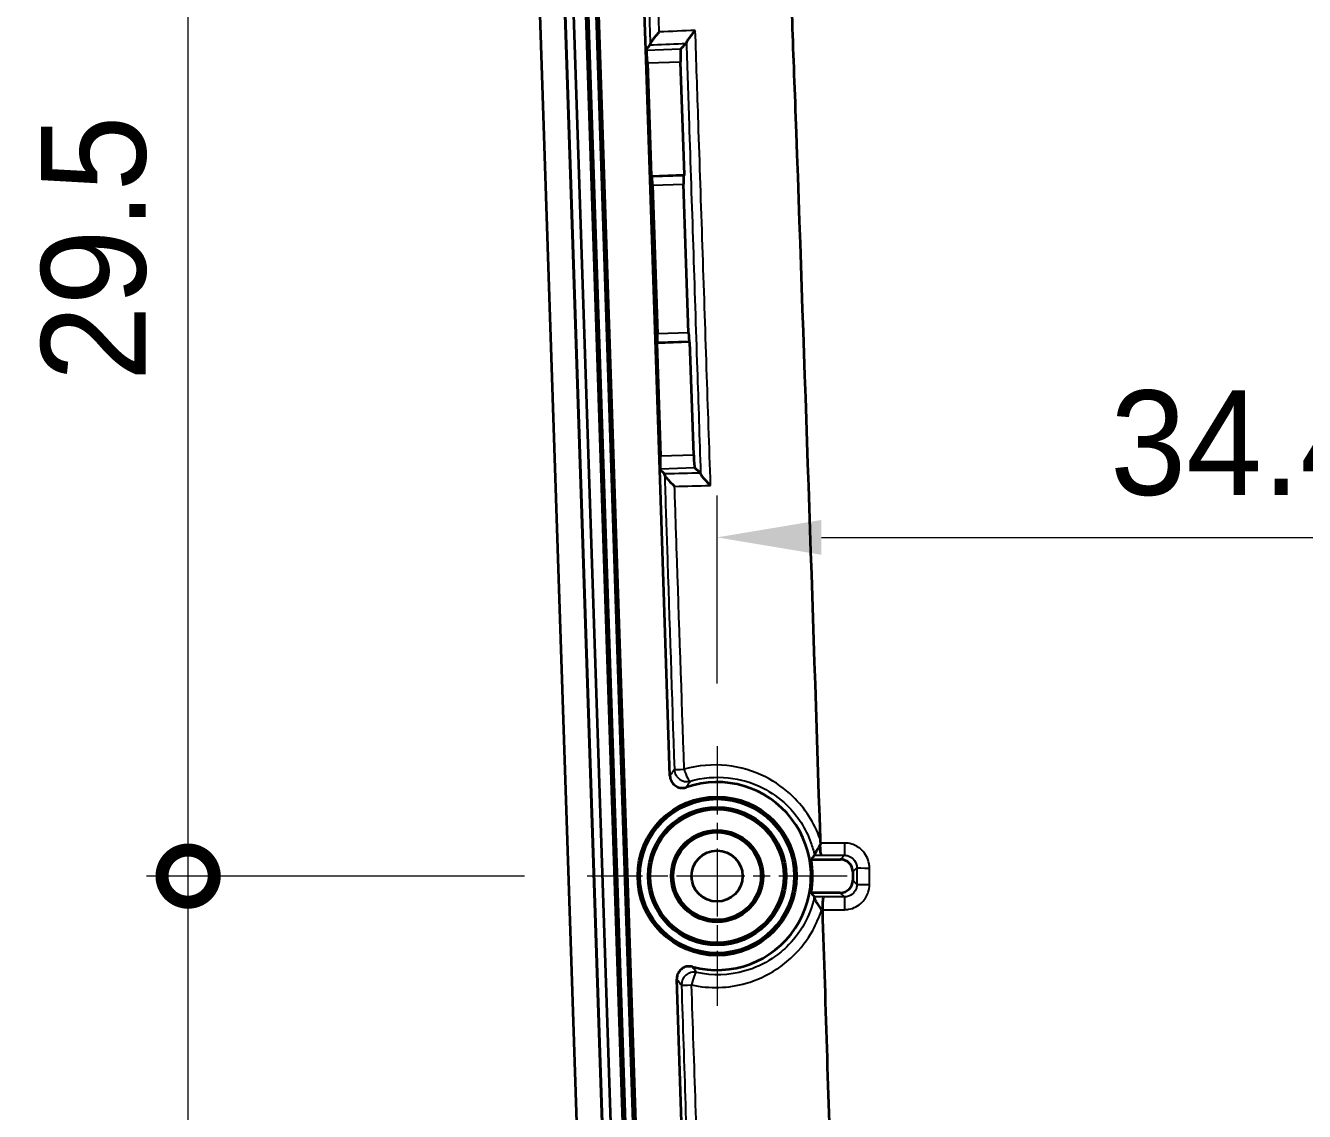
# Model space of a CAD drawing. Header units: millimetres. Extents: x 0 to 1594, y 0 to 281.
# Drawn here: x 1076.89 to 1107.5, y 193.12 to 219.12 of the extents above; entities that cross this region are included whole.
import ezdxf

# ---------------------------------------------------------------- set-up
doc = ezdxf.new("R2010")
doc.units = ezdxf.units.MM
doc.linetypes.add('CHAIN', pattern=[0.3543, 0.2362, -0.0295, 0.0591, -0.0295])
doc.layers.get('Defpoints').update_dxf_attribs({"lineweight": 25})
doc.layers.add('Center Mark (ISO)', color=7, linetype='Continuous', lineweight=18, true_color=0x80ffff)
for name, color, linetype, lineweight in [('Dimension (ISO)', 7, 'Continuous', 18), ('Visible (ISO)', 7, 'Continuous', 35), ('Visible Narrow (ISO)', 7, 'Continuous', 25)]:
    doc.layers.add(name, color=color, linetype=linetype, lineweight=lineweight)
doc.styles.add('Note Text (TK)', font='')
doc.styles.get('Note Text (TK)').set_extended_font_data('MS PGothic')
doc.dimstyles.new('Default - Method 1b (TK)', dxfattribs={"dimtxt": 2.5, "dimasz": 2.5, "dimexe": 1, "dimexo": 1.5, "dimgap": 1, "dimtad": 1, "dimtoh": 1, "dimrnd": 1e-08, "dimdsep": 46, "dimtxsty": 'Note Text (TK)', "dimcen": 0.09, "dimdle": 5, "dimclrd": 100, "dimclre": 100, "dimclrt": 7, "dimadec": 1, "dimazin": 1, "dimtfac": 1, "dimtmove": 0, "dimatfit": 3, "dimfxl": 0, "dimtolj": 1, "dimlwd": -1, "dimlwe": -1, "dimarcsym": 0})

# ---------------------------------------------------------------- blocks, each defined once
blk = doc.blocks.new('*D101')
at = {"layer": 'Defpoints', "color": 0, "transparency": 16777216}
for p in [(1127.844, 206.869), (1093.444, 201.869), (1127.844, 201.869)]:
    blk.add_point(p, dxfattribs=at)
at = {"layer": 'Dimension (ISO)', "color": 100, "transparency": 16777216}
for p, q in [((1093.444, 203.369), (1093.444, 207.869)), ((1127.844, 203.369), (1127.844, 207.869)), ((1095.944, 206.869), (1125.344, 206.869))]:
    blk.add_line(p, q, dxfattribs=at)
for points in [[(1095.944, 207.286), (1095.944, 206.452), (1093.444, 206.869)], [(1125.344, 207.286), (1125.344, 206.452), (1127.844, 206.869)]]:
    blk.add_solid(points, dxfattribs=at)
at = {"layer": 'Dimension (ISO)', "color": 7, "transparency": 16777216, "insert": (1102.853, 209.119), "char_height": 2.5, "attachment_point": 4, "style": 'Note Text (TK)'}
blk.add_mtext('\\A1;34.4', dxfattribs=at)
blk = doc.blocks.new('_DotSmall')
at = {"color": 0, "linetype": 'ByBlock', "const_width": 0.5}
blk.add_lwpolyline([(-0.0625, 0, 1), (0.0625, 0, 1)], format="xyb", close=True, dxfattribs=at)
blk = doc.blocks.new('*D106')
at = {"layer": 'Defpoints', "color": 0, "transparency": 16777216}
for p in [(1080.784, 228.258), (1092.784, 228.258), (1090.334, 198.758)]:
    blk.add_point(p, dxfattribs=at)
at = {"layer": 'Dimension (ISO)', "color": 100, "transparency": 16777216}
for p, q in [((1091.284, 228.258), (1079.784, 228.258)), ((1080.784, 198.758), (1080.784, 228.258)), ((1088.834, 198.758), (1079.784, 198.758))]:
    blk.add_line(p, q, dxfattribs=at)
at = {"layer": 'Dimension (ISO)', "color": 100, "transparency": 16777216, "xscale": 2.5, "yscale": 2.5, "zscale": 2.5}
for p, rotation in [((1080.784, 228.258), 90), ((1080.784, 198.758), 270)]:
    blk.add_blockref('_DotSmall', p, dxfattribs=dict(at, rotation=rotation))
at = {"layer": 'Dimension (ISO)', "color": 7, "transparency": 16777216, "insert": (1078.534, 210.606), "char_height": 2.5, "attachment_point": 4, "rotation": 90, "style": 'Note Text (TK)'}
blk.add_mtext('\\A1;29.5', dxfattribs=at)
blk = doc.blocks.new('*D107')
at = {"layer": 'Defpoints', "color": 0, "transparency": 16777216}
for p in [(1080.784, 198.758), (1090.334, 198.758), (1094.984, 169.458)]:
    blk.add_point(p, dxfattribs=at)
at = {"layer": 'Dimension (ISO)', "color": 100, "transparency": 16777216}
for p, q in [((1088.834, 198.758), (1079.784, 198.758)), ((1080.784, 171.958), (1080.784, 198.758)), ((1093.484, 169.458), (1079.784, 169.458))]:
    blk.add_line(p, q, dxfattribs=at)
blk.add_solid([(1080.367, 171.958), (1081.201, 171.958), (1080.784, 169.458)], dxfattribs=at)
at = {"layer": 'Dimension (ISO)', "color": 100, "transparency": 16777216, "xscale": 2.5, "yscale": 2.5, "zscale": 2.5, "rotation": 90}
blk.add_blockref('_DotSmall', (1080.784, 198.758), dxfattribs=at)
at = {"layer": 'Dimension (ISO)', "color": 7, "transparency": 16777216, "insert": (1078.534, 181.186), "char_height": 2.5, "attachment_point": 4, "rotation": 90, "style": 'Note Text (TK)'}
blk.add_mtext('\\A1;29.3', dxfattribs=at)

msp = doc.modelspace()

# ---------------------------------------------------------------- linework, layer by layer
at = {"layer": 'Center Mark (ISO)', "linetype": 'CHAIN', "ltscale": 6.912721}
for p, q in [((1093.4445, 201.8689), (1093.4445, 195.6479)), ((1096.555, 198.7584), (1090.334, 198.7584))]:
    msp.add_line(p, q, dxfattribs=at)
at = {"layer": 'Visible (ISO)'}
for p, q in [((1090.6136, 177.1847), (1089.172, 220.4334)), ((1089.7716, 220.4534), (1091.2133, 177.2046)), ((1091.2133, 177.2046), (1089.7716, 220.4534)), ((1089.9715, 220.46), (1091.4131, 177.2113)), ((1089.9759, 220.4602), (1091.4175, 177.2115)), ((1091.713, 177.2213), (1090.2714, 220.47)), ((1090.3242, 220.4718), (1091.7659, 177.2231)), ((1091.9599, 177.2295), (1090.5183, 220.4783)), ((1090.5712, 220.48), (1092.0128, 177.2313)), ((1091.7362, 218.5475), (1091.6706, 220.5167)), ((1091.7362, 218.5475), (1091.844, 218.6627)), ((1092.707, 218.6993), (1092.5727, 218.5558)), ((1092.0713, 208.4937), (1091.7362, 218.5475)), ((1091.7362, 218.5475), (1091.7564, 218.5285)), ((1092.6629, 215.547), (1092.5726, 218.2558)), ((1091.7765, 218.2292), (1091.8668, 215.5204)), ((1091.8668, 215.5204), (1092.6629, 215.547)), ((1091.8668, 215.5204), (1091.8869, 215.5016)), ((1092.6629, 215.547), (1092.6441, 215.5269)), ((1091.9003, 215.3021), (1092.0189, 211.7427)), ((1092.7627, 211.7675), (1092.644, 215.3269)), ((1092.7961, 211.5492), (1092.0001, 211.5227)), ((1092.0001, 211.5227), (1092.0189, 211.5427)), ((1092.0001, 211.5227), (1092.0904, 208.8139)), ((1092.7961, 211.5492), (1092.7761, 211.568)), ((1092.8864, 208.8404), (1092.7961, 211.5492)), ((1092.0713, 208.4937), (1092.0903, 208.5139)), ((1092.1852, 208.3872), (1092.0713, 208.4937)), ((1092.3158, 201.1597), (1092.0713, 208.4937)), ((1093.0481, 208.4086), (1092.9065, 208.5411)), ((1095.6953, 199.1584), (1096.3949, 199.1584)), ((1096.6945, 198.8585), (1096.6945, 198.6582)), ((1096.3945, 198.3584), (1095.6947, 198.3584)), ((1092.7114, 189.291), (1092.4782, 196.2872))]:
    msp.add_line(p, q, dxfattribs=at)
for radius in [1.9, 1.8471, 1.6529, 1.6, 1.1, 1.0768, 1.05, 0.6105]:
    msp.add_circle((1093.4445, 198.7584), radius, dxfattribs=at)
msp.add_arc((1093.4445, 198.7584), 2.25, 254.84528, 108.97302, dxfattribs=at)
for centre, major_axis, ratio, start_param, end_param in [((1092.5831, 218.2561), (-0.01, 0.2998), 0.0349208, 0.0349066, 1.5707963), ((1091.7661, 218.2289), (0.01, -0.2998), 0.0349208, 1.5707963, 3.1066861), ((1091.8933, 215.3019), (0.0067, -0.1999), 0.0349208, 1.5707963, 3.1066861), ((1092.651, 215.3271), (-0.0067, 0.1999), 0.0349208, 0.0349066, 1.5707963), ((1092.012, 211.7425), (0.0067, -0.1999), 0.0349208, 0.0349066, 1.5707963), ((1092.7696, 211.7678), (-0.0067, 0.1999), 0.0349208, 1.5707963, 3.1066861), ((1092.0799, 208.8135), (0.01, -0.2998), 0.0349208, 0.0349066, 1.5707963), ((1092.8969, 208.8408), (-0.01, 0.2998), 0.0349208, 1.5707963, 3.1066861), ((1093.4445, 198.7599), (0, -2.2858), 0.9999998, 1.3942173, 1.7460133), ((1096.3943, 198.858), (0.1734, 0.2456), 0.9979988, 5.3280784, 6.896987), ((1096.3943, 198.6583), (0.2828, -0.1009), 0.9991342, 5.0553836, 6.6256317)]:
    msp.add_ellipse(centre, major_axis=major_axis, ratio=ratio, start_param=start_param, end_param=end_param, dxfattribs=at)
for points, knots in [([(1095.1541, 222.174), (1095.2085, 219.74), (1095.2644, 218.5866), (1095.5369, 210.9221), (1095.7281, 205.2868), (1095.91, 199.6526)], [0, 0, 0, 0, 0.730375, 0.730375, 2.7557268, 2.7557268, 2.7557268, 2.7557268]), ([(1091.8463, 218.6752), (1091.8471, 218.6841), (1091.8525, 218.6975), (1091.873, 218.7352), (1091.8905, 218.7618), (1091.9308, 218.817), (1091.9533, 218.8459), (1092.0027, 218.9061), (1092.0301, 218.938), (1092.0592, 218.9705), (1092.0599, 218.9712), (1092.0605, 218.972)], [0, 0, 0, 0, 0.009722357, 0.009722357, 0.022811636, 0.022811636, 0.035126895, 0.035126895, 0.048021375, 0.048021375, 0.048321531, 0.048321531, 0.048321531, 0.048321531]), ([(1092.9235, 219.0084), (1092.9228, 219.0076), (1092.9221, 219.0069), (1092.8931, 218.9744), (1092.8657, 218.9426), (1092.8163, 218.8824), (1092.7938, 218.8536), (1092.7536, 218.7983), (1092.736, 218.7718), (1092.7156, 218.734), (1092.7101, 218.7207), (1092.7093, 218.7118)], [-0.048316941, -0.048316941, -0.048316941, -0.048316941, -0.048016911, -0.048016911, -0.035128991, -0.035128991, -0.022819471, -0.022819471, -0.009724412, -0.009724412, 0, 0, 0, 0]), ([(1092.4271, 208.091), (1092.4264, 208.0917), (1092.4257, 208.0924), (1092.3931, 208.1241), (1092.3622, 208.1554), (1092.3064, 208.2144), (1092.281, 208.2427), (1092.237, 208.2952), (1092.2182, 208.3197), (1092.1957, 208.3548), (1092.1895, 208.3673), (1092.1882, 208.3758)], [-0.000303955, -0.000303955, -0.000303955, -0.000303955, 0, 0, 0.013530709, 0.013530709, 0.02640312, 0.02640312, 0.039305199, 0.039305199, 0.048970264, 0.048970264, 0.048970264, 0.048970264]), ([(1093.29, 208.1118), (1093.2892, 208.1125), (1093.2885, 208.1132), (1093.2559, 208.1449), (1093.2251, 208.1762), (1093.1694, 208.2352), (1093.144, 208.2635), (1093.1, 208.3161), (1093.0811, 208.3407), (1093.0587, 208.376), (1093.0525, 208.3885), (1093.0511, 208.3971)], [-0.000304289, -0.000304289, -0.000304289, -0.000304289, 0, 0, 0.013516166, 0.013516166, 0.026376123, 0.026376123, 0.039281782, 0.039281782, 0.048950491, 0.048950491, 0.048950491, 0.048950491]), ([(1092.3158, 201.1597), (1092.3171, 201.1206), (1092.326, 201.0821), (1092.3581, 201.0108), (1092.381, 200.9787), (1092.4376, 200.925), (1092.4709, 200.904), (1092.54, 200.8773), (1092.5747, 200.8705), (1092.6448, 200.8692), (1092.6798, 200.8747), (1092.7129, 200.8861)], [0, 0, 0, 0, 0.011735315, 0.011735315, 0.023448795, 0.023448795, 0.035149755, 0.035149755, 0.045672652, 0.045672652, 0.056199187, 0.056199187, 0.056199187, 0.056199187]), ([(1095.914, 199.5041), (1095.8825, 199.4584), (1095.8532, 199.414), (1095.8128, 199.3478), (1095.7987, 199.3231), (1095.7846, 199.2937), (1095.781, 199.2854), (1095.7765, 199.2717), (1095.7754, 199.2663), (1095.7756, 199.2623)], [0.000104678, 0.000104678, 0.000104678, 0.000104678, 0.01737204, 0.01737204, 0.029526353, 0.029526353, 0.035257644, 0.035257644, 0.040785787, 0.040785787, 0.040785787, 0.040785787]), ([(1095.9186, 199.55), (1095.9195, 199.5426), (1095.9194, 199.5352), (1095.9178, 199.5197), (1095.9162, 199.5118), (1095.914, 199.5041)], [0, 0, 0, 0, 0.0022494056, 0.0022494056, 0.0046736395, 0.0046736395, 0.0046736395, 0.0046736395]), ([(1095.9456, 199.2566), (1095.9455, 199.2566), (1095.9454, 199.2566), (1095.9414, 199.2582), (1095.9375, 199.2663), (1095.9302, 199.2951), (1095.9269, 199.3154), (1095.9208, 199.3678), (1095.9183, 199.4), (1095.9154, 199.4576), (1095.9145, 199.4806), (1095.914, 199.5041)], [-0.045531137, -0.045531137, -0.045531137, -0.045531137, -0.045319893, -0.045319893, -0.034336121, -0.034336121, -0.023365324, -0.023365324, -0.011662727, -0.011662727, -0.004464993, -0.004464993, -0.004464993, -0.004464993]), ([(1095.9455, 197.9524), (1095.9451, 197.953), (1095.9446, 197.9537), (1095.9205, 197.9876), (1095.8978, 198.0209), (1095.8565, 198.0839), (1095.8378, 198.1139), (1095.8057, 198.1692), (1095.7924, 198.1944), (1095.777, 198.2314), (1095.7734, 198.2444), (1095.7741, 198.2527)], [-0.046314079, -0.046314079, -0.046314079, -0.046314079, -0.046082659, -0.046082659, -0.033854405, -0.033854405, -0.022003393, -0.022003393, -0.009887983, -0.009887983, 0, 0, 0, 0]), ([(1095.9959, 198.2608), (1095.9958, 198.2608), (1095.9958, 198.2608), (1095.9916, 198.2591), (1095.9876, 198.25), (1095.9801, 198.2177), (1095.9767, 198.1947), (1095.9709, 198.1378), (1095.9687, 198.1044), (1095.9655, 198.0317), (1095.9647, 197.9931), (1095.9646, 197.9542)], [-0.000218997, -0.000218997, -0.000218997, -0.000218997, 0, 0, 0.011678258, 0.011678258, 0.023438213, 0.023438213, 0.035137541, 0.035137541, 0.046805314, 0.046805314, 0.046805314, 0.046805314]), ([(1095.9646, 197.9522), (1096.0401, 195.5901), (1096.114, 193.2283), (1096.3343, 186.0256), (1096.4468, 182.1205), (1096.5181, 179.6072)], [2.9594697, 2.9594697, 2.9594697, 2.9594697, 3.8086122, 3.8086122, 5.5495084, 5.5495084, 5.5495084, 5.5495084]), ([(1092.8563, 196.5866), (1092.8185, 196.5968), (1092.7791, 196.5996), (1092.7016, 196.5898), (1092.6641, 196.5774), (1092.5962, 196.539), (1092.5663, 196.5133), (1092.5205, 196.4551), (1092.5039, 196.424), (1092.482, 196.3573), (1092.4771, 196.3223), (1092.4782, 196.2872)], [0, 0, 0, 0, 0.011735838, 0.011735838, 0.023449996, 0.023449996, 0.035151696, 0.035151696, 0.045673129, 0.045673129, 0.056199192, 0.056199192, 0.056199192, 0.056199192])]:
    msp.add_open_spline(points, degree=3, knots=knots, dxfattribs=at)
for points, degree in [([(1091.844, 218.6627), (1091.8449, 218.6636), (1091.8457, 218.6678), (1091.8463, 218.6752)], 3), ([(1092.707, 218.6993), (1092.7079, 218.7003), (1092.7087, 218.7045), (1092.7093, 218.7118)], 3), ([(1092.1882, 208.3758), (1092.1871, 208.3825), (1092.1861, 208.3863), (1092.1852, 208.3872)], 3), ([(1093.0511, 208.3971), (1093.0501, 208.4039), (1093.049, 208.4078), (1093.0481, 208.4086)], 3), ([(1095.91, 199.6526), (1095.9109, 199.6235), (1095.9141, 199.5892), (1095.9186, 199.55)], 3), ([(1095.7751, 199.2553), (1095.7352, 199.206), (1095.6953, 199.1584)], 2), ([(1095.7751, 199.2553), (1095.7756, 199.256), (1095.7758, 199.2583), (1095.7756, 199.2623)], 3), ([(1095.6947, 198.3584), (1095.7342, 198.3112), (1095.7737, 198.2624)], 2), ([(1095.7741, 198.2527), (1095.7745, 198.2584), (1095.7744, 198.2616), (1095.7737, 198.2624)], 3), ([(1095.9646, 197.9542), (1095.9646, 197.9536), (1095.9646, 197.9529), (1095.9646, 197.9522)], 3)]:
    msp.add_open_spline(points, degree=degree, dxfattribs=at)
at = {"layer": 'Visible Narrow (ISO)'}
for p, q in [((1092.5727, 218.5558), (1091.7564, 218.5285)), ((1092.7093, 218.7118), (1092.7097, 218.7022)), ((1091.7765, 218.2292), (1092.5726, 218.2558)), ((1092.6441, 215.5269), (1091.8869, 215.5016)), ((1091.9003, 215.3021), (1092.644, 215.3269)), ((1092.7627, 211.7675), (1092.0189, 211.7427)), ((1092.0189, 211.5427), (1092.7761, 211.568)), ((1092.8864, 208.8404), (1092.0904, 208.8139)), ((1092.0903, 208.5139), (1092.9065, 208.5411)), ((1093.0511, 208.3971), (1093.0508, 208.4061)), ((1096.4931, 199.2567), (1096.3949, 199.1584)), ((1096.6945, 198.8585), (1096.7925, 198.9567)), ((1096.7925, 198.5602), (1096.6945, 198.6582)), ((1096.3945, 198.3584), (1096.4921, 198.2607)), ((1095.9455, 197.9524), (1095.9646, 197.9522))]:
    msp.add_line(p, q, dxfattribs=at)
for centre, major_axis, ratio, start_param, end_param in [((1092.7217, 201.3193), (-0.2998, -0.0099), 0.0079323, 0.0349077, 1.3532389), ((1092.7217, 201.3193), (0.2422, -0.177), 0.9984006, 3.8068961, 5.6178818), ((1092.7217, 201.3193), (0.0837, -0.2881), 0.2112929, 4.6665673, 6.2474721), ((1096.4931, 199.5565), (0, -0.3), 0.0038762, 4.7335457, 6.2482785), ((1097.0924, 198.9569), (-0.3, 0), 0.0215279, 0.0349147, 1.5669981), ((1097.0923, 198.5604), (-0.3, 0), 0.0218629, 0.0349149, 1.5669095), ((1096.4921, 197.9609), (0, 0.3), 0.0042476, 0.0349069, 1.5933093), ((1092.8922, 196.1569), (-0.2299, -0.1927), 0.998399, 3.8065152, 5.6182627), ((1092.8922, 196.1569), (0.0643, 0.293), 0.1890108, 0.0355476, 1.6286073), ((1092.8922, 196.1569), (-0.2998, -0.0099), 0.0097081, 0.0349082, 1.3723838)]:
    msp.add_ellipse(centre, major_axis=major_axis, ratio=ratio, start_param=start_param, end_param=end_param, dxfattribs=at)
for points in [[(1091.7849, 220.5205), (1091.8055, 219.9054), (1091.8259, 219.2903), (1091.8463, 218.6752)], [(1092.0605, 218.972), (1092.0431, 219.4902), (1092.0259, 220.0083), (1092.0085, 220.5295)], [(1092.9235, 219.0084), (1092.6358, 218.9962), (1092.3482, 218.9841), (1092.0605, 218.972)], [(1095.7751, 199.2553), (1095.8319, 199.2557), (1095.8888, 199.2562), (1095.9456, 199.2566)], [(1095.9959, 198.2608), (1095.9219, 198.2613), (1095.8478, 198.2619), (1095.7737, 198.2624)]]:
    msp.add_open_spline(points, degree=3, dxfattribs=at)
for points, knots in [([(1093.29, 208.1118), (1093.2584, 209.0458), (1093.2269, 209.9798), (1093.1954, 210.9137), (1093.1294, 212.8736), (1093.0635, 214.8337), (1092.9729, 217.5321), (1092.9482, 218.2703), (1092.9235, 219.0084)], [0.8961672, 0.8961672, 0.8961672, 0.8961672, 1.1764875, 1.1764875, 1.1764875, 1.7647313, 1.7647313, 1.986255, 1.986255, 1.986255, 1.986255]), ([(1091.844, 218.6627), (1091.8692, 218.6637), (1091.8944, 218.6648), (1091.9197, 218.6659), (1092.1821, 218.677), (1092.4446, 218.6882), (1092.707, 218.6993)], [-0.007825993, -0.007825993, -0.007825993, -0.007825993, 0, 0, 0, 0.081458548, 0.081458548, 0.081458548, 0.081458548]), ([(1092.7097, 218.7022), (1092.7309, 218.064), (1092.7521, 217.4259), (1092.8383, 214.8276), (1092.9032, 212.8678), (1092.9681, 210.9081), (1092.9957, 210.0741), (1093.0233, 209.2401), (1093.0508, 208.4061)], [-1.9562701, -1.9562701, -1.9562701, -1.9562701, -1.7647313, -1.7647313, -1.1764875, -1.1764875, -1.1764875, -0.9261416, -0.9261416, -0.9261416, -0.9261416]), ([(1093.0481, 208.4086), (1092.7732, 208.4018), (1092.4982, 208.395), (1092.2232, 208.3881), (1092.2105, 208.3878), (1092.1979, 208.3875), (1092.1852, 208.3872)], [0.275796896, 0.275796896, 0.275796896, 0.275796896, 0.360692384, 0.360692384, 0.360692384, 0.364601215, 0.364601215, 0.364601215, 0.364601215]), ([(1092.1882, 208.3758), (1092.2076, 207.791), (1092.2269, 207.2062), (1092.3049, 204.8507), (1092.3635, 203.08), (1092.4221, 201.3093)], [-0.70704842, -0.70704842, -0.70704842, -0.70704842, -0.53151781, -0.53151781, 0, 0, 0, 0]), ([(1092.4271, 208.091), (1092.71, 208.0979), (1092.9928, 208.1047), (1093.2805, 208.1116), (1093.2852, 208.1117), (1093.29, 208.1118)], [-0.333493343, -0.333493343, -0.333493343, -0.333493343, -0.24615212, -0.24615212, -0.244686597, -0.244686597, -0.244686597, -0.244686597]), ([(1092.6571, 201.3149), (1092.5968, 203.0857), (1092.5367, 204.8565), (1092.4601, 207.1152), (1092.4436, 207.6031), (1092.4271, 208.091)], [0, 0, 0, 0, 0.53151781, 0.53151781, 0.67795799, 0.67795799, 0.67795799, 0.67795799]), ([(1095.91, 199.6526), (1095.7727, 200.0342), (1095.5474, 200.3827), (1095.0647, 200.8524), (1094.8421, 201.0109), (1094.602, 201.1324), (1094.3139, 201.2782), (1094.0005, 201.3705), (1093.3383, 201.4415), (1092.9886, 201.4108), (1092.6571, 201.3149)], [-0.40814965, -0.40814965, -0.40814965, -0.40814965, -0.28646224, -0.28646224, -0.20441826, -0.20441826, -0.20441826, -0.10598298, -0.10598298, 0, 0, 0, 0]), ([(1092.4221, 201.3093), (1092.4204, 201.307), (1092.4187, 201.3047), (1092.4061, 201.2874), (1092.3951, 201.2722), (1092.3841, 201.2569), (1092.3711, 201.2386), (1092.358, 201.2202), (1092.3352, 201.1877), (1092.3255, 201.1737), (1092.3158, 201.1597)], [-0.34925188, -0.34925188, -0.34925188, -0.34925188, -0.33410957, -0.33410957, -0.23551996, -0.23551996, -0.23551996, -0.11775998, -0.11775998, -0.03034562, -0.03034562, -0.03034562, -0.03034562]), ([(1092.8032, 201.0308), (1093.0973, 201.1165), (1093.4077, 201.1443), (1093.9954, 201.0825), (1094.2736, 201.0011), (1094.5294, 200.8722), (1094.7426, 200.7647), (1094.9402, 200.6243), (1095.3702, 200.2066), (1095.5709, 199.8953), (1095.6924, 199.5542), (1095.7263, 199.4589), (1095.7541, 199.3613), (1095.7756, 199.2623)], [0, 0, 0, 0, 0.10598298, 0.10598298, 0.20441826, 0.20441826, 0.20441826, 0.28646224, 0.28646224, 0.40883652, 0.40883652, 0.40883652, 0.44304757, 0.44304757, 0.44304757, 0.44304757]), ([(1092.7129, 200.8861), (1092.7211, 200.8997), (1092.7293, 200.9131), (1092.7486, 200.9445), (1092.7597, 200.9623), (1092.7708, 200.98), (1092.7801, 200.9948), (1092.7895, 201.0095), (1092.8003, 201.0263), (1092.8017, 201.0285), (1092.8032, 201.0308)], [0.03034562, 0.03034562, 0.03034562, 0.03034562, 0.11775998, 0.11775998, 0.23551996, 0.23551996, 0.23551996, 0.33410957, 0.33410957, 0.34925188, 0.34925188, 0.34925188, 0.34925188]), ([(1096.4919, 199.5501), (1096.4268, 199.5501), (1096.3617, 199.5501), (1096.2315, 199.5501), (1096.1663, 199.5501), (1096.1012, 199.55), (1096.0404, 199.55), (1095.9795, 199.55), (1095.9186, 199.55)], [-0.078130205, -0.078130205, -0.078130205, -0.078130205, -0.058597654, -0.058597654, -0.039065102, -0.039065102, -0.039065102, -0.020806107, -0.020806107, -0.020806107, -0.020806107]), ([(1097.0912, 198.9504), (1097.0912, 198.9842), (1097.0884, 199.0181), (1097.0618, 199.1741), (1097.0016, 199.2899), (1096.8449, 199.4447), (1096.7603, 199.4952), (1096.6116, 199.5411), (1096.5518, 199.5501), (1096.4919, 199.5501)], [0, 0, 0, 0, 0.010149271, 0.010149271, 0.047494589, 0.047494589, 0.076221757, 0.076221757, 0.094176237, 0.094176237, 0.094176237, 0.094176237]), ([(1095.9456, 199.2566), (1095.9979, 199.2566), (1096.0501, 199.2566), (1096.1024, 199.2566), (1096.1675, 199.2566), (1096.2327, 199.2566), (1096.3629, 199.2566), (1096.428, 199.2566), (1096.4931, 199.2567)], [0.023378415, 0.023378415, 0.023378415, 0.023378415, 0.039065102, 0.039065102, 0.039065102, 0.058597654, 0.058597654, 0.078130205, 0.078130205, 0.078130205, 0.078130205]), ([(1096.4931, 199.2567), (1096.523, 199.2567), (1096.553, 199.2522), (1096.6274, 199.2293), (1096.6697, 199.2041), (1096.748, 199.1266), (1096.778, 199.0687), (1096.7912, 198.9906), (1096.7926, 198.9736), (1096.7925, 198.9567)], [-0.094176237, -0.094176237, -0.094176237, -0.094176237, -0.076221757, -0.076221757, -0.047494589, -0.047494589, -0.010149271, -0.010149271, 0, 0, 0, 0]), ([(1096.7925, 198.9567), (1096.7925, 198.8906), (1096.7925, 198.8245), (1096.7925, 198.6924), (1096.7925, 198.6263), (1096.7925, 198.5602)], [0, 0, 0, 0, 0.019827893, 0.019827893, 0.039655785, 0.039655785, 0.039655785, 0.039655785]), ([(1097.0912, 198.5538), (1097.0912, 198.6199), (1097.0912, 198.686), (1097.0912, 198.8182), (1097.0912, 198.8843), (1097.0912, 198.9504)], [-0.039655785, -0.039655785, -0.039655785, -0.039655785, -0.019827893, -0.019827893, 0, 0, 0, 0]), ([(1096.4909, 197.9542), (1096.5249, 197.9542), (1096.559, 197.9571), (1096.7153, 197.9839), (1096.8309, 198.0442), (1096.9856, 198.201), (1097.0362, 198.2855), (1097.0821, 198.4342), (1097.0911, 198.494), (1097.0912, 198.5538)], [0, 0, 0, 0, 0.010221293, 0.010221293, 0.047561911, 0.047561911, 0.076285463, 0.076285463, 0.094237683, 0.094237683, 0.094237683, 0.094237683]), ([(1096.7925, 198.5602), (1096.7925, 198.5303), (1096.788, 198.5004), (1096.7651, 198.4261), (1096.7398, 198.3838), (1096.6624, 198.3055), (1096.6045, 198.2754), (1096.5263, 198.2621), (1096.5092, 198.2607), (1096.4921, 198.2607)], [-0.094237683, -0.094237683, -0.094237683, -0.094237683, -0.076285463, -0.076285463, -0.047561911, -0.047561911, -0.010221293, -0.010221293, 0, 0, 0, 0]), ([(1095.7741, 198.2527), (1095.7245, 198.0277), (1095.642, 197.8105), (1095.4163, 197.405), (1095.2715, 197.2175), (1094.9979, 196.9543), (1094.8834, 196.8631), (1094.7617, 196.7832), (1094.5617, 196.6518), (1094.3421, 196.5513), (1093.7373, 196.3786), (1093.3359, 196.3662), (1092.9545, 196.4502)], [0.00870192, 0.00870192, 0.00870192, 0.00870192, 0.08671042, 0.08671042, 0.16668977, 0.16668977, 0.21667686, 0.21667686, 0.21667686, 0.29886485, 0.29886485, 0.43335372, 0.43335372, 0.43335372, 0.43335372]), ([(1096.4921, 198.2607), (1096.3721, 198.2608), (1096.252, 198.2608), (1096.0866, 198.2608), (1096.0413, 198.2608), (1095.9959, 198.2608)], [0, 0, 0, 0, 0.036020455, 0.036020455, 0.049622187, 0.049622187, 0.049622187, 0.049622187]), ([(1092.8332, 196.1521), (1093.2634, 196.0573), (1093.7158, 196.0711), (1094.3967, 196.2654), (1094.6439, 196.3785), (1094.869, 196.5264), (1095.0059, 196.6163), (1095.1346, 196.719), (1095.4422, 197.0152), (1095.6048, 197.2263), (1095.8202, 197.6143), (1095.8916, 197.7805), (1095.9455, 197.9524)], [-0.43335372, -0.43335372, -0.43335372, -0.43335372, -0.29886485, -0.29886485, -0.21667686, -0.21667686, -0.21667686, -0.16668977, -0.16668977, -0.08671042, -0.08671042, -0.03240274, -0.03240274, -0.03240274, -0.03240274]), ([(1095.9646, 197.9542), (1096.0199, 197.9542), (1096.0753, 197.9542), (1096.2507, 197.9542), (1096.3708, 197.9542), (1096.4909, 197.9542)], [-0.052620236, -0.052620236, -0.052620236, -0.052620236, -0.036020455, -0.036020455, 0, 0, 0, 0]), ([(1092.9545, 196.4502), (1092.9533, 196.4518), (1092.9521, 196.4534), (1092.9407, 196.4688), (1092.9305, 196.4827), (1092.9203, 196.4967), (1092.908, 196.5136), (1092.8958, 196.5307), (1092.8744, 196.5607), (1092.8653, 196.5736), (1092.8563, 196.5866)], [0.12634717, 0.12634717, 0.12634717, 0.12634717, 0.13775691, 0.13775691, 0.23537311, 0.23537311, 0.23537311, 0.35305967, 0.35305967, 0.4406943, 0.4406943, 0.4406943, 0.4406943]), ([(1092.4782, 196.2872), (1092.4889, 196.2738), (1092.4995, 196.2605), (1092.5244, 196.2295), (1092.5387, 196.212), (1092.5529, 196.1947), (1092.5648, 196.1803), (1092.5766, 196.166), (1092.5898, 196.1502), (1092.5912, 196.1486), (1092.5926, 196.1469)], [-0.4406943, -0.4406943, -0.4406943, -0.4406943, -0.35305967, -0.35305967, -0.23537311, -0.23537311, -0.23537311, -0.13775691, -0.13775691, -0.12634717, -0.12634717, -0.12634717, -0.12634717]), ([(1092.5926, 196.1469), (1092.6555, 194.2402), (1092.7183, 192.3335), (1092.7923, 190.0862), (1092.8035, 189.7457), (1092.8147, 189.4052)], [-2.28944791, -2.28944791, -2.28944791, -2.28944791, -1.71708593, -1.71708593, -1.61487012, -1.61487012, -1.61487012, -1.61487012]), ([(1093.0542, 189.706), (1093.0459, 189.9479), (1093.0376, 190.1897), (1092.9638, 192.3384), (1092.8984, 194.2452), (1092.8332, 196.1521)], [1.64449252, 1.64449252, 1.64449252, 1.64449252, 1.71708593, 1.71708593, 2.28944791, 2.28944791, 2.28944791, 2.28944791])]:
    msp.add_open_spline(points, degree=3, knots=knots, dxfattribs=at)

# ---------------------------------------------------------------- dimensions: what is measured, and where the dimension line sits
at = {"layer": 'Dimension (ISO)', "color": 100, "true_color": 0x00ff3f}
for base, p1, p2, angle, override, picture, middle in [((1080.784, 228.2584), (1090.334, 198.7584), (1092.784, 228.2584), 270, {"dimgap": 1, "dimtoh": 0, "dimdec": 2, "dimblk1": 'DotSmall', "dimblk2": 'DotSmall', "dimsah": 1, "dimdle": 0, "dimtol": 0, "dimlim": 0, "dimtp": 0, "dimtm": 0, "dimtdec": 2, "dimtofl": 0, "dimatfit": 1}, '*D106', (1080.784, 213.5184)), ((1127.8445, 206.8689), (1093.4445, 201.8689), (1127.8445, 201.8689), 180, {"dimgap": 1, "dimtoh": 0, "dimdec": 2, "dimtol": 0, "dimlim": 0, "dimtp": 0, "dimtm": 0, "dimtdec": 2, "dimtofl": 0, "dimatfit": 1}, '*D101', (1105.8008, 206.8689)), ((1080.784, 198.7584), (1094.984, 169.4584), (1090.334, 198.7584), 270, {"dimgap": 1, "dimtoh": 0, "dimdec": 2, "dimblk2": 'DotSmall', "dimsah": 1, "dimdle": 0, "dimtol": 0, "dimlim": 0, "dimtp": 0, "dimtm": 0, "dimtdec": 2, "dimtofl": 0, "dimatfit": 1}, '*D107', (1080.784, 184.0984))]:
    dim = msp.add_linear_dim(base=base, p1=p1, p2=p2, angle=angle, dimstyle='Default - Method 1b (TK)', override=override, dxfattribs=at)
    dim.commit()
    dim.dimension.update_dxf_attribs({"geometry": picture, "text_midpoint": middle, "dimtype": 160})

doc.saveas('drawing.dxf')
